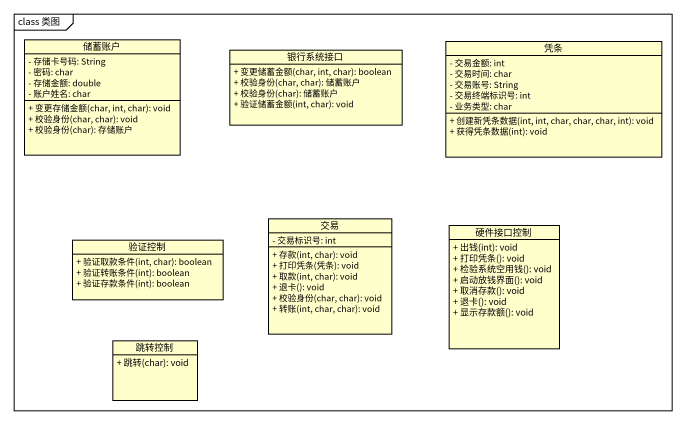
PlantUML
@startuml
mainframe class 类图
hide circle
hide empty members
skinparam classAttributeIconSize 0
class 储蓄账户 {
  - 存储卡号码: String
  - 密码: char
  - 存储金额: double
  - 账户姓名: char
  + 变更存储金额(char, int, char): void
  + 校验身份(char, char): void
  + 校验身份(char): 存储账户
}
class 银行系统接口 {
  + 变更储蓄金额(char, int, char): boolean
  + 校验身份(char, char): 储蓄账户
  + 校验身份(char): 储蓄账户
  + 验证储蓄金额(int, char): void
}
class 凭条 {
  - 交易金额: int
  - 交易时间: char
  - 交易账号: String
  - 交易终端标识号: int
  - 业务类型: char
  + 创建新凭条数据(int, int, char, char, char, int): void
  + 获得凭条数据(int): void
}
class 交易 {
  - 交易标识号: int
  + 存款(int, char): void
  + 打印凭条(凭条): void
  + 取款(int, char): void
  + 退卡(): void
  + 校验身份(char, char): void
  + 转账(int, char, char): void
}
class 验证控制 {
  + 验证取款条件(int, char): boolean
  + 验证转账条件(int): boolean
  + 验证存款条件(int): boolean
}
class 硬件接口控制 {
  + 出钱(int): void
  + 打印凭条(): void
  + 检验系统空用钱(): void
  + 启动放钱界面(): void
  + 取消存款(): void
  + 退卡(): void
  + 显示存款额(): void
}
class 跳转控制 {
  + 跳转(char): void
}
@enduml
